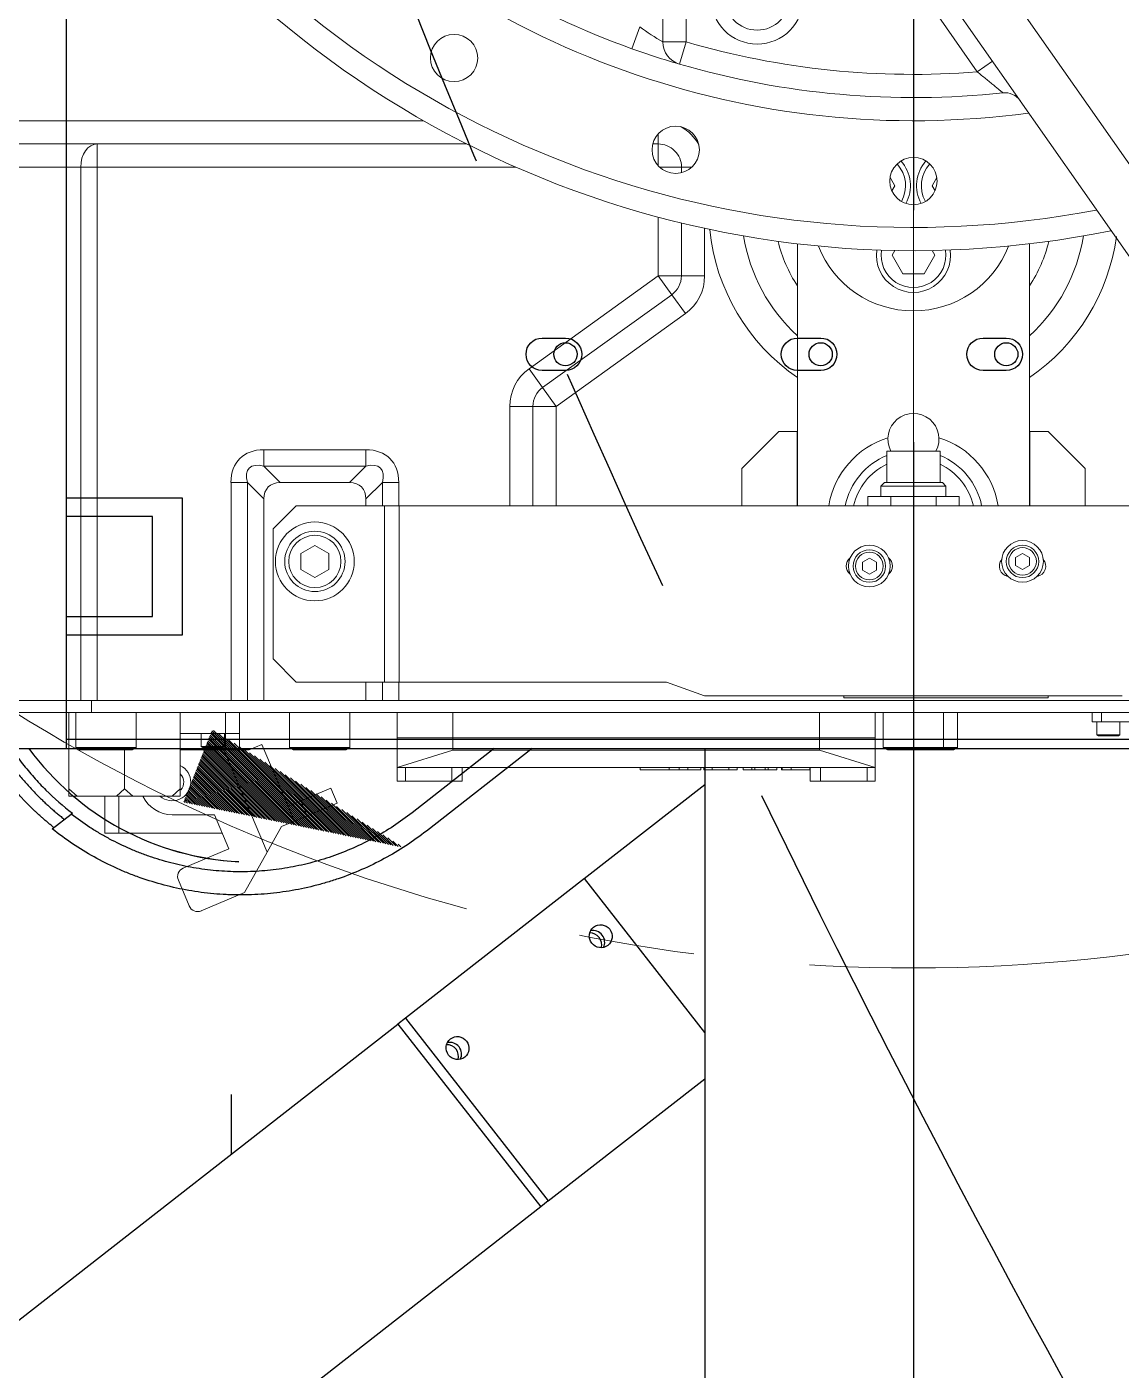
# Model space of a CAD drawing. Header units: millimetres. Extents: x 10462777 to 22643323, y 453826 to 1389191.
# Drawn here: x 11299149.7 to 11299385.5, y 596426.8 to 596716.4 of the extents above; entities that cross this region are included whole.
import ezdxf

# ---------------------------------------------------------------- set-up
doc = ezdxf.new("R2010")
doc.units = ezdxf.units.MM
doc.header["$LTSCALE"] = 200
doc.header["$MEASUREMENT"] = 0
for name, pattern in [('CENTER', [2, 1.25, -0.25, 0.25, -0.25]), ('CENTER2', [1.125, 0.75, -0.125, 0.125, -0.125]), ('PHANTOM', [2.5, 1.25, -0.25, 0.25, -0.25, 0.25, -0.25])]:
    doc.linetypes.add(name, pattern=pattern)
doc.layers.get('0').update_dxf_attribs({"linetype": 'CONTINUOUS'})
for name, color, linetype in [('1', 1, 'CENTER'), ('2', 2, 'CONTINUOUS'), ('205', 4, 'CONTINUOUS'), ('DV1_DEFAULT', 7, 'CONTINUOUS')]:
    doc.layers.add(name, color=color, linetype=linetype)
doc.layers.add('203', color=7, linetype='CONTINUOUS', true_color=0xffffff)
doc.layers.add('LAYOUT', color=8, linetype='CONTINUOUS', lineweight=25)

# ---------------------------------------------------------------- blocks, each defined once
blk = doc.blocks.new('r710ic')
at = {"layer": 'DV1_DEFAULT', "color": 7, "linetype": 'Continuous', "lineweight": 0}
for p, q in [((271728.77, 104409.8), (271728.77, 104469.8)), ((271731.37, 104412.09), (271731.37, 104469.16)), ((271846.37, 104412.09), (271846.37, 104433.16)), ((271851.37, 104429.63), (271851.37, 104408.56)), ((271856.37, 104429.63), (271856.37, 104338.19)), ((271712.31, 104414.63), (271710.77, 104412.89)), ((271710.77, 104412.89), (271710.77, 104414.63)), ((271710.77, 104414.63), (271712.31, 104414.63)), ((271712.31, 104414.63), (271728.77, 104414.63)), ((271710.77, 104412.89), (271710.77, 104404.37)), ((271721.27, 104413.13), (271720.77, 104412.26)), ((271720.77, 104400.99), (271720.77, 104412.26)), ((271721.27, 104413.13), (271721.27, 104400.13)), ((271728.77, 104413.13), (271721.27, 104413.13)), ((271731.37, 104408.56), (271731.37, 104412.09)), ((271731.37, 104412.09), (271846.37, 104412.09)), ((271846.37, 104412.09), (271846.37, 104408.56)), ((271728.77, 104409.8), (271731.37, 104409.8)), ((271728.77, 104055.46), (271728.77, 104409.8)), ((271702.77, 104406.88), (271710.77, 104406.88)), ((271702.77, 104406.88), (271702.77, 104403.88)), ((271846.37, 104408.56), (271731.37, 104408.56)), ((271731.37, 104408.56), (271731.37, 104379.7)), ((271851.37, 104408.56), (271846.37, 104408.56)), ((271846.37, 104318.33), (271846.37, 104408.56)), ((271851.37, 104408.56), (271851.37, 104328.9)), ((271702.77, 104403.88), (271710.77, 104403.88)), ((271702.77, 104403.88), (271702.77, 104381.56)), ((271710.77, 104400.89), (271710.77, 104404.37)), ((271710.77, 104404.37), (271712.31, 104402.63)), ((271712.31, 104402.63), (271710.77, 104400.89)), ((271710.77, 104400.89), (271710.77, 104392.37)), ((271720.77, 104402.63), (271712.31, 104402.63)), ((271720.77, 104400.99), (271721.27, 104400.13)), ((271721.27, 104400.13), (271728.77, 104400.13)), ((271706.77, 104392.38), (271706.77, 104383.25)), ((271710.77, 104390.63), (271710.77, 104392.37)), ((271710.77, 104392.37), (271712.31, 104390.63)), ((271687.09, 104388.72), (271692.62, 104391.05)), ((271699.4, 104380.14), (271695.24, 104389.98)), ((271712.31, 104390.63), (271710.77, 104390.63)), ((271728.77, 104390.63), (271712.31, 104390.63)), ((271720.77, 104381.22), (271720.77, 104390.63)), ((271724.27, 104380.88), (271724.27, 104390.63)), ((271689.97, 104376.76), (271686.03, 104386.1)), ((271721.47, 104386.13), (271721.27, 104385.78)), ((271721.27, 104381.47), (271721.27, 104385.78)), ((271721.47, 104386.13), (271721.47, 104381.13)), ((271724.27, 104386.13), (271721.47, 104386.13)), ((271706.77, 104383.25), (271699.4, 104380.14)), ((271698.66, 104371.89), (271720.77, 104381.22)), ((271720.77, 104375.8), (271720.77, 104381.22)), ((271720.77, 104380.88), (271724.27, 104380.88)), ((271721.27, 104381.47), (271721.47, 104381.13)), ((271721.47, 104381.13), (271724.27, 104381.13)), ((271724.27, 104377.88), (271724.27, 104380.88)), ((271724.27, 104380.88), (271728.77, 104380.88)), ((271720.77, 104377.88), (271724.27, 104377.88)), ((271724.27, 104377.88), (271728.77, 104377.88)), ((271731.37, 104376.16), (271731.37, 104379.7)), ((271731.37, 104379.7), (271778.37, 104379.7)), ((271778.37, 104376.16), (271778.37, 104379.7)), ((271689.97, 104376.76), (271698.66, 104371.89)), ((271721.93, 104373.03), (271720.77, 104375.8)), ((271778.37, 104376.16), (271731.37, 104376.16)), ((271731.37, 104372.63), (271731.37, 104376.16)), ((271774.83, 104372.63), (271778.37, 104376.16)), ((271698.66, 104371.89), (271704.19, 104368.8)), ((271708.58, 104367.39), (271721.93, 104373.03)), ((271774.83, 104372.63), (271731.37, 104372.63)), ((271731.37, 104372.63), (271731.37, 104350.63)), ((271781.9, 104372.63), (271778.37, 104369.09)), ((271781.9, 104350.63), (271781.9, 104372.63)), ((271781.9, 104372.63), (271785.44, 104372.63)), ((271785.44, 104372.63), (271785.44, 104350.63)), ((271704.19, 104368.8), (271705.35, 104366.04)), ((271740.37, 104370.63), (271735.37, 104365.63)), ((271740.37, 104370.63), (271768.37, 104370.63)), ((271773.37, 104365.63), (271768.37, 104370.63)), ((271778.37, 104354.16), (271778.37, 104369.09)), ((271705.35, 104366.04), (271708.57, 104367.4)), ((271706.51, 104363.28), (271705.35, 104366.04)), ((271708.57, 104367.4), (271709.74, 104364.64)), ((271721.27, 104367.13), (271720.77, 104366.26)), ((271720.77, 104354.99), (271720.77, 104366.26)), ((271728.77, 104367.13), (271721.27, 104367.13)), ((271721.27, 104367.13), (271721.27, 104354.13)), ((271735.37, 104346.63), (271735.37, 104365.63)), ((271773.37, 104365.63), (271773.37, 104346.63)), ((271709.74, 104364.64), (271706.51, 104363.28)), ((271709.24, 104356.82), (271706.51, 104363.28)), ((271709.74, 104364.64), (271712.47, 104358.18)), ((271759.64, 104364.63), (271757.9, 104361.63)), ((271763.1, 104364.63), (271759.64, 104364.63)), ((271764.83, 104361.63), (271763.1, 104364.63)), ((271757.9, 104361.63), (271759.64, 104358.63)), ((271763.1, 104358.63), (271764.83, 104361.63)), ((271712.47, 104358.18), (271709.24, 104356.82)), ((271759.64, 104358.63), (271763.1, 104358.63)), ((271720.77, 104354.99), (271721.27, 104354.13)), ((271721.27, 104354.13), (271728.77, 104354.13)), ((271778.37, 104354.16), (271781.9, 104350.63)), ((271731.37, 104347.09), (271731.37, 104350.63)), ((271731.37, 104350.63), (271735.37, 104350.63)), ((271773.37, 104350.63), (271774.83, 104350.63)), ((271778.37, 104347.09), (271774.83, 104350.63)), ((271781.9, 104350.63), (271785.44, 104350.63)), ((271731.37, 104347.09), (271735.37, 104347.09)), ((271731.37, 104343.56), (271731.37, 104347.09)), ((271773.37, 104346.63), (271735.37, 104346.63)), ((271735.37, 104346.63), (271735.37, 104346.63)), ((271735.37, 104346.63), (271735.37, 104343.43)), ((271735.37, 104346.63), (271773.37, 104346.63)), ((271773.37, 104347.09), (271778.37, 104347.09)), ((271773.37, 104346.63), (271773.37, 104346.63)), ((271773.37, 104343.43), (271773.37, 104346.63)), ((271778.37, 104347.09), (271778.37, 104343.56)), ((271713.97, 104343.88), (271716.97, 104343.88)), ((271715.67, 104343.88), (271713.97, 104343.88)), ((271713.97, 104342.13), (271713.97, 104343.88)), ((271716.97, 104342.13), (271713.97, 104342.13)), ((271713.97, 104342.13), (271713.97, 104332.12)), ((271716.97, 104343.88), (271716.97, 104240.88)), ((271720.67, 104331.88), (271716.97, 104343.88)), ((271716.97, 104343.88), (271723.37, 104343.88)), ((271723.37, 104343.88), (271728.77, 104343.88)), ((271723.37, 104331.88), (271723.37, 104343.88)), ((271723.37, 104343.88), (271723.37, 104331.88)), ((271735.37, 104343.56), (271731.37, 104343.56)), ((271731.37, 104343.56), (271731.37, 104121.7)), ((271773.37, 104343.43), (271735.37, 104343.43)), ((271735.37, 104285.87), (271735.37, 104343.43)), ((271778.37, 104343.56), (271773.37, 104343.56)), ((271773.37, 104143.83), (271773.37, 104343.43)), ((271713.97, 104332.12), (271716.97, 104332.12)), ((271713.97, 104332.12), (271713.97, 104329.88)), ((271720.67, 104331.88), (271720.67, 104252.88)), ((271723.37, 104331.88), (271720.67, 104331.88)), ((271728.77, 104331.88), (271723.37, 104331.88)), ((271723.37, 104252.88), (271723.37, 104331.88)), ((271723.37, 104252.88), (271723.37, 104331.88)), ((271713.97, 104329.88), (271716.97, 104329.88)), ((271773.37, 104319.63), (271794.8, 104319.63)), ((271794.8, 104314.63), (271794.8, 104319.63)), ((271794.8, 104314.63), (271773.37, 104314.63)), ((271794.8, 104309.63), (271794.8, 104314.63)), ((271798.86, 104312.55), (271802.92, 104315.46)), ((271802.92, 104315.46), (271822.93, 104287.63)), ((271794.8, 104309.63), (271798.86, 104312.55)), ((271818.87, 104284.71), (271798.86, 104312.55)), ((271794.8, 104309.63), (271773.37, 104309.63)), ((271814.81, 104281.79), (271794.8, 104309.63)), ((271871.91, 104293.31), (271876.61, 104291.63)), ((271716.47, 104291.56), (271716.97, 104291.56)), ((271716.47, 104291.56), (271716.47, 104285.28)), ((271818.87, 104284.71), (271822.93, 104287.63)), ((271822.93, 104282.63), (271822.93, 104287.63)), ((271822.93, 104287.63), (271835.59, 104287.63)), ((271846.37, 104282.63), (271846.37, 104287.33)), ((271851.37, 104287.63), (271846.66, 104287.63)), ((271851.37, 104288.82), (271851.37, 104287.63)), ((271853.57, 104287.63), (271851.37, 104287.63)), ((271716.47, 104285.28), (271716.97, 104285.28)), ((271716.47, 104285.28), (271716.47, 104283.14)), ((271732.37, 104277.63), (271735.37, 104285.87)), ((271814.81, 104281.79), (271818.87, 104284.71)), ((271873.37, 104286.63), (271885.14, 104286.63)), ((271873.37, 104281.63), (271873.37, 104286.63)), ((271716.47, 104283.14), (271716.97, 104283.14)), ((271716.47, 104283.14), (271716.47, 104281.28)), ((271822.93, 104277.63), (271822.93, 104282.63)), ((271834.32, 104282.63), (271822.93, 104282.63)), ((271846.37, 104282.63), (271845.17, 104282.63)), ((271846.37, 104280.41), (271846.37, 104282.63)), ((271873.37, 104281.63), (271868.57, 104283.03)), ((271885.14, 104281.63), (271873.37, 104281.63)), ((271716.47, 104281.28), (271716.97, 104281.28)), ((271716.47, 104281.28), (271716.47, 104278.44)), ((271716.47, 104278.44), (271716.97, 104278.44)), ((271716.47, 104277.8), (271716.97, 104277.8)), ((271716.47, 104276), (271716.47, 104277.8)), ((271716.47, 104276), (271716.97, 104276)), ((271716.47, 104272.42), (271716.47, 104276)), ((271732.37, 104277.63), (271732.37, 104187.63)), ((271833.18, 104277.63), (271822.93, 104277.63)), ((271716.47, 104272.42), (271716.97, 104272.42)), ((271716.47, 104270.63), (271716.47, 104272.42)), ((271716.47, 104270.63), (271716.97, 104270.63)), ((271716.47, 104269.35), (271716.97, 104269.35)), ((271716.47, 104267.49), (271716.47, 104269.35)), ((271716.47, 104267.49), (271716.97, 104267.49)), ((271716.47, 104266.82), (271716.47, 104267.49)), ((271716.47, 104266.82), (271716.97, 104266.82)), ((271716.47, 104264.56), (271716.47, 104266.82)), ((271773.37, 104269.63), (271781.37, 104269.63)), ((271789.37, 104261.63), (271781.37, 104269.63)), ((271716.47, 104264.56), (271716.97, 104264.56)), ((271716.47, 104263.91), (271716.47, 104264.56)), ((271716.47, 104263.91), (271716.97, 104263.91)), ((271716.47, 104263.91), (271716.97, 104263.91)), ((271716.47, 104262.05), (271716.47, 104263.91)), ((271716.47, 104262.05), (271716.97, 104262.05)), ((271716.47, 104260.95), (271716.47, 104261.09)), ((271716.97, 104261.09), (271716.47, 104261.09)), ((271789.37, 104261.63), (271789.37, 104257.63)), ((271716.47, 104260.95), (271716.97, 104260.95)), ((271716.47, 104258.99), (271716.47, 104260.95)), ((271716.47, 104254.95), (271716.47, 104258.99)), ((271716.47, 104258.99), (271716.97, 104258.99)), ((271789.37, 104257.72), (271773.37, 104257.72)), ((271773.37, 104257.62), (271789.37, 104257.62)), ((271789.37, 104257.62), (271789.37, 104257.72)), ((271829.84, 104257.63), (271789.37, 104257.63)), ((271713.97, 104254.88), (271713.97, 104252.63)), ((271716.97, 104254.88), (271713.97, 104254.88)), ((271713.97, 104252.63), (271716.97, 104252.63)), ((271713.97, 104242.63), (271713.97, 104252.63)), ((271716.47, 104254.88), (271716.47, 104254.95)), ((271716.47, 104254.95), (271716.97, 104254.95)), ((271716.97, 104240.88), (271720.67, 104252.88)), ((271720.67, 104252.88), (271723.37, 104252.88)), ((271723.37, 104252.88), (271728.77, 104252.88)), ((271723.37, 104240.88), (271723.37, 104252.88)), ((271723.37, 104252.88), (271723.37, 104240.88)), ((271732.37, 104247.63), (271731.97, 104247.63)), ((271731.97, 104203.63), (271731.97, 104247.63)), ((271814.43, 104177.24), (271916.04, 104248.39)), ((271713.97, 104242.63), (271716.97, 104242.63)), ((271713.97, 104240.88), (271713.97, 104242.63)), ((271716.97, 104240.88), (271713.97, 104240.88)), ((271715.67, 104240.88), (271713.97, 104240.88)), ((271723.37, 104240.88), (271716.97, 104240.88)), ((271728.77, 104240.88), (271723.37, 104240.88)), ((271759.5, 104243.63), (271758.64, 104242.13)), ((271758.64, 104242.13), (271759.5, 104240.63)), ((271761.23, 104243.63), (271759.5, 104243.63)), ((271762.1, 104242.13), (271761.23, 104243.63)), ((271761.23, 104240.63), (271762.1, 104242.13)), ((271773.37, 104242.44), (271775.37, 104242.44)), ((271775.37, 104237.54), (271775.37, 104242.44)), ((271721.27, 104239.13), (271720.77, 104238.26)), ((271720.77, 104226.99), (271720.77, 104238.26)), ((271721.27, 104239.13), (271721.27, 104226.13)), ((271728.77, 104239.13), (271721.27, 104239.13)), ((271759.5, 104240.63), (271761.23, 104240.63)), ((271777.62, 104239.63), (271775.37, 104239.63)), ((271778.37, 104238.88), (271777.62, 104239.63)), ((271777.62, 104225.63), (271777.62, 104239.63)), ((271778.37, 104226.38), (271778.37, 104238.88)), ((271785.17, 104238.38), (271778.37, 104238.38)), ((271785.17, 104226.88), (271785.17, 104238.38)), ((271773.37, 104237.54), (271775.37, 104237.54)), ((271775.37, 104227.72), (271775.37, 104237.54)), ((271918.41, 104236.11), (271816.8, 104164.96)), ((271827.37, 104237.25), (271823.37, 104234.94)), ((271828.41, 104236.65), (271827.37, 104237.25)), ((271841.3, 104237.29), (271842.37, 104236.67)), ((271842.37, 104236.67), (271844.11, 104237.67)), ((271823.37, 104234.94), (271823.37, 104230.32)), ((271823.37, 104230.32), (271827.37, 104228.01)), ((271720.77, 104226.99), (271721.27, 104226.13)), ((271720.77, 104223.99), (271720.77, 104226.99)), ((271773.37, 104227.72), (271775.37, 104227.72)), ((271775.37, 104222.81), (271775.37, 104227.72)), ((271777.62, 104225.63), (271778.37, 104226.38)), ((271778.37, 104226.88), (271785.17, 104226.88)), ((271827.37, 104228.01), (271828.41, 104228.61)), ((271842.37, 104228.59), (271841.3, 104227.97)), ((271844.11, 104227.58), (271842.37, 104228.59)), ((271866.91, 104218.88), (271881.12, 104228.83)), ((271720.77, 104223.99), (271721.27, 104223.13)), ((271721.27, 104226.13), (271728.77, 104226.13)), ((271721.27, 104226.13), (271721.27, 104223.13)), ((271775.37, 104225.63), (271777.62, 104225.63)), ((271721.27, 104223.13), (271728.77, 104223.13)), ((271773.37, 104222.81), (271775.37, 104222.81)), ((271869.2, 104215.6), (271866.91, 104218.88)), ((271760.5, 104210.63), (271759.64, 104209.13)), ((271759.64, 104209.13), (271760.5, 104207.63)), ((271762.23, 104210.63), (271760.5, 104210.63)), ((271763.1, 104209.13), (271762.23, 104210.63)), ((271762.23, 104207.63), (271763.1, 104209.13)), ((271760.5, 104207.63), (271762.23, 104207.63)), ((271789.37, 104207.64), (271773.37, 104207.64)), ((271773.37, 104207.54), (271789.37, 104207.54)), ((271789.37, 104207.54), (271789.37, 104207.64)), ((271789.37, 104207.63), (271829.84, 104207.63)), ((271789.37, 104207.63), (271789.37, 104203.63)), ((271732.37, 104203.63), (271731.97, 104203.63)), ((271781.37, 104195.63), (271789.37, 104203.63)), ((271781.37, 104195.63), (271773.37, 104195.63)), ((271723.97, 104193.13), (271723.77, 104192.78)), ((271723.77, 104188.47), (271723.77, 104192.78)), ((271723.97, 104193.13), (271723.97, 104188.13)), ((271726.77, 104193.13), (271723.97, 104193.13)), ((271723.97, 104193.13), (271723.97, 104188.13)), ((271726.77, 104192.13), (271726.77, 104194.13)), ((271726.77, 104194.13), (271728.77, 104194.13)), ((271726.77, 104192.13), (271726.77, 104160.13)), ((271728.77, 104192.13), (271726.77, 104192.13)), ((271723.77, 104188.47), (271723.97, 104188.13)), ((271723.97, 104188.13), (271726.77, 104188.13))]:
    blk.add_line(p, q, dxfattribs=at)
at = {"layer": 'DV1_DEFAULT', "color": 1, "linetype": 'CENTER2', "lineweight": 0}
for p, q in [((274132.55, 104232.63), (269847.55, 104232.63)), ((269950.18, 104232.63), (274235.19, 104232.63))]:
    blk.add_line(p, q, dxfattribs=at)
at = {"layer": 'DV1_DEFAULT', "color": 3, "linetype": 'CENTER2', "lineweight": 0}
blk.add_circle((272041.37, 104232.63), 367.64, dxfattribs=at)
at = {"layer": 'DV1_DEFAULT', "color": 7, "linetype": 'Continuous', "lineweight": 0}
for centre, radius in [((271761.37, 104361.63), 8.5), ((271761.37, 104361.63), 6.5), ((271761.37, 104361.63), 5.63), ((271869.9, 104331.63), 5.1), ((271850.11, 104283.87), 5.1), ((271882.91, 104266.31), 10), ((271882.91, 104266.31), 7), ((271760.37, 104242.13), 4.5), ((271760.37, 104242.13), 3.5), ((271760.37, 104242.13), 2.98), ((271843.37, 104232.63), 5.1), ((271761.37, 104209.13), 4.5), ((271761.37, 104209.13), 3.5), ((271761.37, 104209.13), 2.98)]:
    blk.add_circle(centre, radius, dxfattribs=at)
for centre, radius, start, end in [((272041.37, 104232.63), 213, 126.267, 191.5222), ((271713.77, 104392.38), 7, 115.3769, 180), ((272041.37, 104232.63), 208, 127.2842, 190.912), ((271713.77, 104392.38), 4, 138.5904, 334.0555), ((271687.87, 104386.87), 2, 112.8854, 202.8854), ((271693.4, 104389.21), 2, 22.8854, 112.8854), ((271713.77, 104392.38), 2.5, 228.2977, 315.573), ((272041.37, 104232.63), 185, 132.9282, 187.6933), ((272041.37, 104232.63), 180, 138.4668, 160.2971), ((271794.8, 104309.63), 10, 35.7067, 90), ((271794.8, 104309.63), 5, 35.7067, 90), ((272041.37, 104232.63), 180, 160.2971, 163.7398), ((271928.39, 104254.46), 63.74, 144.331, 149.6915), ((271846.37, 104287.63), 5, 270, 0), ((271822.93, 104287.63), 5, 215.7067, 270), ((271873.37, 104281.63), 5, 90, 163.7398), ((271822.93, 104287.63), 10, 215.7067, 270), ((271846.37, 104287.63), 10, 299.2513, 330.6396), ((272041.37, 104232.63), 180, 163.7398, 186.1434), ((272041.37, 104232.63), 175, 163.7398, 184.5066), ((271837.37, 104232.63), 44.14, 95.7503, 145.5037), ((271837.37, 104232.63), 37.07, 99.0486, 137.594), ((271837.37, 104232.63), 30, 103.479, 123.5573), ((271837.37, 104232.63), 22, 111.358, 248.642), ((271770.37, 104232.63), 18.5, 17.2738, 80.6676), ((271760.37, 104244.88), 2.25, 38.0364, 141.9636), ((271770.37, 104232.63), 15, 22.5403, 78.463), ((271770.37, 104232.63), 13.27, 25.6819, 76.9319), ((271760.37, 104239.38), 2.25, 218.0364, 321.9636), ((271787.77, 104232.63), 5.5, 241.786, 118.214), ((271827.37, 104232.63), 8, 81.7554, 278.2446), ((271827.37, 104232.63), 6.96, 80.8169, 279.1831), ((271842.37, 104241.29), 8, 241.3944, 311.7791), ((271842.37, 104241.29), 6.96, 240.7928, 312.3808), ((271842.37, 104223.97), 8, 48.2209, 118.6056), ((271842.37, 104223.97), 6.96, 47.6192, 119.2072), ((271770.37, 104232.63), 18.5, 279.3324, 342.7262), ((271770.37, 104232.63), 15, 281.537, 337.4597), ((271770.37, 104232.63), 13.27, 283.0681, 334.3181), ((271760.37, 104211.88), 2.25, 50.1899, 169.7764), ((271858.42, 104212.94), 4, 305, 6.1434), ((271837.37, 104232.63), 44.14, 214.4963, 262.2847), ((271837.37, 104232.63), 37.07, 222.406, 260.9514), ((271837.37, 104232.63), 30, 236.4427, 256.521), ((271760.37, 104206.38), 2.25, 190.2236, 309.8101)]:
    blk.add_arc(centre, radius, start, end, dxfattribs=at)
for centre, major_axis, ratio, start_param, end_param in [((271846.37, 104408.56), (-5, 0), 0.707107, 3.141593, 4.712389), ((271771.3, 104365.56), (-12.25, -12.25), 0.57735, 2.617994, 3.665191), ((271771.3, 104365.56), (-10.21, -10.21), 0.34641, 2.617994, 3.665191), ((271771.3, 104365.56), (-6.12, -6.12), 0.57735, 2.617994, 3.665191), ((271771.3, 104357.7), (-6.12, 6.12), 0.57735, 2.617994, 3.665191), ((271771.3, 104357.7), (-10.21, 10.21), 0.34641, 2.617994, 3.665191), ((271771.3, 104357.7), (-12.25, 12.25), 0.57735, 2.617994, 3.665191)]:
    blk.add_ellipse(centre, major_axis=major_axis, ratio=ratio, start_param=start_param, end_param=end_param, dxfattribs=at)
blk.add_open_spline([(271862.4, 104213.37), (271862.4, 104213.37), (271862.45, 104213.42), (271862.57, 104213.57), (271862.62, 104213.63), (271862.74, 104213.77), (271862.8, 104213.85), (271862.95, 104214.03), (271863.03, 104214.13), (271863.21, 104214.34), (271863.3, 104214.45), (271863.58, 104214.79), (271863.79, 104215.05), (271864.23, 104215.58), (271864.46, 104215.86), (271864.93, 104216.43), (271865.17, 104216.73), (271865.91, 104217.64), (271866.41, 104218.25), (271866.91, 104218.88)], degree=3, knots=[0, 0, 0, 0, 0.125, 0.125, 0.1875, 0.1875, 0.25, 0.25, 0.3125, 0.3125, 0.375, 0.375, 0.5, 0.5, 0.625, 0.625, 0.75, 0.75, 1, 1, 1, 1], dxfattribs=at)
at = {"layer": 'LAYOUT', "color": 3}
blk.add_circle((272041.37, 104232.63), 2050.12, dxfattribs=at)
blk = doc.blocks.new('A$C7DA30AB0')
at = {"layer": 'LAYOUT', "color": 6, "linetype": 'PHANTOM'}
blk.add_circle((3030.45, 3025.99, 0), 2693.02, dxfattribs=at)

msp = doc.modelspace()

# ---------------------------------------------------------------- hatches: boundary and pattern name
at = {"layer": '1', "linetype": 'Continuous'}
h = msp.add_hatch(dxfattribs=at)
h.set_pattern_fill('ANSI31', color=27, scale=0.300004, angle=315, style=0, pattern_type=0)
h.set_pattern_definition([(315, (11296118.15898, 603361.51223), (0.212135048, 0.212135048), [])])
h.paths.add_polyline_path([(11299230.83205, 596539.45547), (11299183.46344, 596549.19906), (11299189.65256, 596564.8125)], flags=0)

# ---------------------------------------------------------------- linework, layer by layer
at = {"layer": '1', "color": 23, "linetype": 'CENTER'}
msp.add_line((11299340.78353, 601826.84018, 0), (11299340.78353, 593861.87204, 0), dxfattribs=at)
at = {"layer": '2', "color": 60, "linetype": 'Continuous'}
msp.add_line((11299193.78145, 596473.3407, 0), (11299193.78145, 596486.20885, 0), dxfattribs=at)
at = {"layer": '203', "color": 252, "linetype": 'Continuous'}
for p, q in [((11299250.45159, 596560.76538, 0), (11299232.73536, 596546.92394, 0)), ((11299258.5727, 596560.7651, 0), (11299235.81371, 596542.98383, 0)), ((11299269.84136, 596532.76709, 0), (11299295.78099, 596553.03335, 0)), ((11299155.18898, 596543.4447, 0), (11299159.25026, 596546.61772, 0)), ((11299159.52545, 596546.83272, 0), (11299159.25026, 596546.61772, 0)), ((11299269.85116, 596532.77475, 0), (11299231.2819, 596502.64114, 0)), ((11299295.78242, 596499.58425, 0), (11299269.85116, 596532.77475, 0)), ((11298613.10995, 596019.67228, 0), (11299229.66213, 596501.37564, 0)), ((11299231.2819, 596502.64114, 0), (11299229.6712, 596501.38273, 0)), ((11299229.6712, 596501.38273, 0), (11299260.45471, 596461.98163, 0)), ((11299231.2819, 596502.64114, 0), (11299262.06541, 596463.24004, 0)), ((11299262.06541, 596463.24004, 0), (11299295.78278, 596489.58294, 0)), ((11299262.06541, 596463.24004, 0), (11299260.45471, 596461.98163, 0)), ((11299260.44565, 596461.97454, 0), (11298643.89346, 595980.27119, 0))]:
    msp.add_line(p, q, dxfattribs=at)
msp.add_arc((11299198.49194, 596596.31223, 0), 60.00085, 216.3321816, 267.052812, dxfattribs=at)
for centre, major_axis, ratio, start_param, end_param in [((11299198.43038, 596596.26413, 0), (36.94021, -47.28132), 0.998782025, 4.683231098, 5.568620263), ((11299271.1273, 596518.54334, 0), (1.53918, -1.97005), 0.978887907, 1.570793787, 2.517200552), ((11299271.77157, 596519.04671, 0), (1.53918, -1.97005), 0.978887907, 1.570793787, 2.710894997), ((11299271.77157, 596519.04671, 0), (-1.53918, 1.97005), 0.978887907, 3.572386599, 5.852302116), ((11299271.77157, 596519.04671, 0), (1.53918, -1.97005), 0.978887907, 0.430790187, 1.570793787), ((11299271.1273, 596518.54334, 0), (1.53918, -1.97005), 0.978887907, 0.624393035, 1.570799787), ((11299240.91617, 596494.93982, 0), (1.53918, -1.97005), 0.978887907, 1.570793787, 2.710894997), ((11299240.91617, 596494.93982, 0), (-1.53918, 1.97005), 0.978887907, 3.572386599, 5.852302116), ((11299240.27189, 596494.43646, 0), (1.53918, -1.97005), 0.978887907, 1.570793787, 2.517200552), ((11299240.27189, 596494.43646, 0), (1.53918, -1.97005), 0.978887907, 0.624393035, 1.570799787), ((11299240.91617, 596494.93982, 0), (1.53918, -1.97005), 0.978887907, 0.430790187, 1.570793787)]:
    msp.add_ellipse(centre, major_axis=major_axis, ratio=ratio, start_param=start_param, end_param=end_param, dxfattribs=at)
for centre in [(11299273.38227, 596520.30512, 0), (11299242.52687, 596496.19824, 0)]:
    msp.add_ellipse(centre, major_axis=(-1.53918, 1.97005), ratio=0.978887907, dxfattribs=at)
for points, degree, knots in [([(11299155.54659, 596543.7241, 0), (11299155.44171, 596543.80831, 0), (11299155.23194, 596543.97673, 0), (11299154.91928, 596544.23184, 0), (11299154.60809, 596544.48874, 0), (11299154.29853, 596544.74761, 0), (11299153.99057, 596545.00839, 0), (11299153.68424, 596545.27107, 0), (11299153.37954, 596545.53566, 0), (11299153.07649, 596545.80214, 0), (11299152.7751, 596546.07049, 0), (11299152.47537, 596546.34072, 0), (11299152.17733, 596546.6128, 0), (11299151.88098, 596546.88673, 0), (11299151.58633, 596547.16249, 0), (11299151.2934, 596547.44008, 0), (11299151.0022, 596547.71949, 0), (11299150.71273, 596548.0007, 0), (11299150.42501, 596548.28371, 0), (11299150.13905, 596548.56849, 0), (11299149.85487, 596548.85506, 0), (11299149.57246, 596549.14338, 0), (11299149.29185, 596549.43345, 0), (11299149.01305, 596549.72526, 0), (11299148.73606, 596550.0188, 0), (11299148.46089, 596550.31406, 0), (11299148.18756, 596550.61102, 0), (11299147.91608, 596550.90967, 0), (11299147.64646, 596551.21001, 0), (11299147.3787, 596551.51202, 0), (11299147.11282, 596551.81569, 0), (11299146.84883, 596552.121, 0), (11299146.58674, 596552.42795, 0), (11299146.32656, 596552.73653, 0), (11299146.06829, 596553.04671, 0), (11299145.81196, 596553.3585, 0), (11299145.55756, 596553.67188, 0), (11299145.30511, 596553.98683, 0), (11299145.05463, 596554.30334, 0), (11299144.80611, 596554.62141, 0), (11299144.55956, 596554.94102, 0), (11299144.31501, 596555.26216, 0), (11299144.07245, 596555.58481, 0), (11299143.8319, 596555.90896, 0), (11299143.59336, 596556.2346, 0), (11299143.35685, 596556.56172, 0), (11299143.12238, 596556.89031, 0), (11299142.88994, 596557.22035, 0), (11299142.65956, 596557.55182, 0), (11299142.43124, 596557.88473, 0), (11299142.20499, 596558.21905, 0), (11299141.98082, 596558.55477, 0), (11299141.75873, 596558.89188, 0), (11299141.53874, 596559.23036, 0), (11299141.32086, 596559.57021, 0), (11299141.10509, 596559.91141, 0), (11299140.90437, 596560.23322, 0), (11299140.77603, 596560.44157, 0), (11299140.71851, 596560.5355, 0)], 3, [0, 0, 0, 0, 0.017911242, 0.035822625, 0.053734152, 0.071645821, 0.089557633, 0.107469589, 0.125381687, 0.143293929, 0.161206314, 0.179118844, 0.197031517, 0.214944334, 0.232857295, 0.2507704, 0.26868365, 0.286597045, 0.304510584, 0.322424268, 0.340338097, 0.358252071, 0.37616619, 0.394080455, 0.411994865, 0.429909421, 0.447824122, 0.465738969, 0.483653963, 0.501569102, 0.519484387, 0.537399819, 0.555315397, 0.573231122, 0.591146993, 0.609063011, 0.626979176, 0.644895488, 0.662811947, 0.680728553, 0.698645307, 0.716562207, 0.734479256, 0.752396452, 0.770313795, 0.788231287, 0.806148926, 0.824066714, 0.84198465, 0.859902734, 0.877820966, 0.895739347, 0.913657877, 0.931576555, 0.949495382, 0.967414358, 0.985333484, 1, 1, 1, 1]), ([(11299144.02418, 596560.53317, 0), (11299145.48669, 596558.28862, 0), (11299151.83494, 596550.17519, 0), (11299157.81408, 596545.49577, 0)], 2, [0, 0, 0, 0.261413242, 1, 1, 1]), ([(11299146.43029, 596560.71612, 0), (11299146.47105, 596560.65608, 0), (11299146.51192, 596560.59613, 0), (11299147.26686, 596559.49287, 0), (11299148.75799, 596557.45514, 0), (11299150.37477, 596555.51501, 0), (11299151.63479, 596554.09675, 0), (11299152.06306, 596553.62978, 0), (11299152.93274, 596552.71114, 0), (11299153.37434, 596552.25921, 0), (11299155.616, 596550.03638, 0), (11299157.51662, 596548.3754, 0), (11299159.52545, 596546.83272, 0)], 3, [0, 0, 0, 0, 0.011344683, 0.011344683, 0.209075746, 0.40680681, 0.40680681, 0.505672342, 0.505672342, 0.604537873, 0.604537873, 1, 1, 1, 1]), ([(11299232.73536, 596546.92394, 0), (11299231.43396, 596545.90717, 0), (11299228.75628, 596543.9879, 0), (11299225.93039, 596542.2948, 0), (11299223.02966, 596540.71591, 0), (11299221.5511, 596539.98864, 0), (11299218.54032, 596538.65827, 0), (11299217.00775, 596538.05498, 0), (11299214.66773, 596537.24378, 0), (11299213.88278, 596536.98972, 0), (11299212.30528, 596536.51474, 0), (11299211.51237, 596536.2937, 0), (11299209.1212, 596535.67982, 0), (11299207.51052, 596535.3361, 0), (11299205.06942, 596534.91975, 0), (11299204.25321, 596534.79783, 0), (11299202.61905, 596534.58802, 0), (11299201.8006, 596534.50003, 0), (11299199.3411, 596534.28667, 0), (11299197.69595, 596534.21181, 0), (11299195.21991, 596534.20149, 0), (11299194.39455, 596534.2151, 0), (11299192.74799, 596534.27617, 0), (11299191.92615, 596534.32362, 0), (11299189.46495, 596534.51657, 0), (11299187.82989, 596534.71256, 0), (11299185.38597, 596535.10845, 0), (11299184.57383, 596535.25729, 0), (11299182.95947, 596535.58763, 0), (11299182.15651, 596535.76925, 0), (11299179.76026, 596536.36329, 0), (11299178.17957, 596536.8248, 0), (11299176.22489, 596537.48421, 0), (11299175.8349, 596537.62027, 0), (11299175.05878, 596537.90006, 0), (11299174.67245, 596538.04385, 0), (11299173.51863, 596538.48688, 0), (11299172.75631, 596538.79775, 0), (11299170.48992, 596539.7768, 0), (11299169.00641, 596540.4913, 0), (11299167.18656, 596541.46229, 0), (11299166.82416, 596541.66047, 0), (11299166.10437, 596542.06382, 0), (11299165.74682, 596542.26905, 0), (11299164.68121, 596542.89537, 0), (11299163.98017, 596543.3271, 0), (11299161.90503, 596544.66465, 0), (11299160.55888, 596545.61277, 0), (11299159.25026, 596546.61772, 0)], 3, [0, 0, 0, 0, 0.0625, 0.125, 0.125, 0.1875, 0.1875, 0.25, 0.25, 0.28125, 0.28125, 0.3125, 0.3125, 0.375, 0.375, 0.40625, 0.40625, 0.4375, 0.4375, 0.5, 0.5, 0.53125, 0.53125, 0.5625, 0.5625, 0.625, 0.625, 0.65625, 0.65625, 0.6875, 0.6875, 0.75, 0.75, 0.765625, 0.765625, 0.78125, 0.78125, 0.8125, 0.8125, 0.875, 0.875, 0.890625, 0.890625, 0.90625, 0.90625, 0.9375, 0.9375, 1, 1, 1, 1]), ([(11299235.81371, 596542.98383, 0), (11299234.37215, 596541.85756, 0), (11299232.89347, 596540.8001, 0), (11299229.86426, 596538.81847, 0), (11299226.76316, 596536.97015, 0), (11299223.51983, 596535.38557, 0), (11299220.20467, 596533.93421, 0), (11299218.51119, 596533.27513, 0), (11299216.34801, 596532.53717, 0), (11299215.91383, 596532.39415, 0), (11299215.04465, 596532.11795, 0), (11299214.6093, 596531.98463, 0), (11299213.30099, 596531.59895, 0), (11299212.42577, 596531.36082, 0), (11299209.79121, 596530.70265, 0), (11299206.25474, 596529.97478, 0), (11299202.67136, 596529.5429, 0), (11299199.06431, 596529.26039, 0), (11299197.24895, 596529.19381, 0), (11299194.96449, 596529.20684, 0), (11299194.50704, 596529.21428, 0), (11299193.59495, 596529.23872, 0), (11299193.13977, 596529.25572, 0), (11299191.77684, 596529.32094, 0), (11299190.87166, 596529.38336, 0), (11299188.16635, 596529.62665, 0), (11299184.58646, 596530.10027, 0), (11299181.06028, 596530.86874, 0), (11299177.5612, 596531.7859, 0), (11299175.8252, 596532.31883, 0), (11299173.67265, 596533.08073, 0), (11299173.2428, 596533.238, 0), (11299172.38889, 596533.56066, 0), (11299171.96435, 596533.72622, 0), (11299170.69787, 596534.23546, 0), (11299169.86309, 596534.59171, 0), (11299167.38696, 596535.71, 0), (11299165.77376, 596536.52149, 0), (11299162.62151, 596538.27471, 0), (11299161.08247, 596539.21643, 0), (11299158.07912, 596541.23115, 0), (11299156.61482, 596542.30414, 0), (11299155.18898, 596543.4447, 0)], 3, [0, 0, 0, 0, 0.0625, 0.0625, 0.125, 0.1875, 0.1875, 0.25, 0.25, 0.265625, 0.265625, 0.28125, 0.28125, 0.3125, 0.3125, 0.375, 0.4375, 0.4375, 0.5, 0.5, 0.515625, 0.515625, 0.53125, 0.53125, 0.5625, 0.5625, 0.625, 0.6875, 0.6875, 0.75, 0.75, 0.765625, 0.765625, 0.78125, 0.78125, 0.8125, 0.8125, 0.875, 0.875, 0.9375, 0.9375, 1, 1, 1, 1])]:
    msp.add_open_spline(points, degree=degree, knots=knots, dxfattribs=at)
at = {"layer": '205', "color": 252, "linetype": 'Continuous'}
for p, q in [((11299158.28094, 596560.76538, 0), (11299158.28094, 596790.76865, 0)), ((11299260.7824, 596649.26664, 0), (11299265.78247, 596649.26664, 0)), ((11299315.78318, 596649.26664, 0), (11299320.78325, 596649.26664, 0)), ((11299355.78375, 596649.26664, 0), (11299360.78382, 596649.26664, 0)), ((11299265.78247, 596642.26654, 0), (11299260.7824, 596642.26654, 0)), ((11299320.78325, 596642.26654, 0), (11299315.78318, 596642.26654, 0)), ((11299360.78382, 596642.26654, 0), (11299355.78375, 596642.26654, 0)), ((11299183.2813, 596614.76615, 0), (11299158.28114, 596614.76615, 0)), ((11299183.2813, 596585.26573, 0), (11299183.2813, 596614.76615, 0)), ((11299176.7812, 596610.76609, 0), (11299158.28135, 596610.76609, 0)), ((11299176.7812, 596589.26578, 0), (11299176.7812, 596610.76609, 0)), ((11299158.28135, 596589.26578, 0), (11299176.7812, 596589.26578, 0)), ((11299158.28114, 596585.26573, 0), (11299183.2813, 596585.26573, 0)), ((11299158.28094, 596562.76541, 0), (11299518.28605, 596562.76541, 0)), ((11299295.78289, 596560.77761, 0), (11299295.78289, 596218.76052, 0)), ((11299138.28066, 596560.76538, 0), (11299158.28094, 596560.76538, 0)), ((11299158.28094, 596560.76538, 0), (11299518.28605, 596560.76538, 0))]:
    msp.add_line(p, q, dxfattribs=at)
for centre in [(11299265.78247, 596645.76659, 0), (11299320.78325, 596645.76659, 0), (11299360.78382, 596645.76659, 0)]:
    msp.add_circle(centre, 2.50004, dxfattribs=at)
at = {"layer": '205', "color": 252, "linetype": 'Continuous', "extrusion": (0, 0, -1)}
for centre, start, end in [((-11299260.7824, 596645.76659, 0), 270, 90), ((-11299265.78247, 596645.76659, 0), 90, 270), ((-11299315.78318, 596645.76659, 0), 270, 90), ((-11299320.78325, 596645.76659, 0), 90, 270), ((-11299355.78375, 596645.76659, 0), 270, 90), ((-11299360.78382, 596645.76659, 0), 90, 270)]:
    msp.add_arc(centre, 3.50005, start, end, dxfattribs=at)

# ---------------------------------------------------------------- block references
at = {"ltscale": 10, "rotation": 180}
msp.add_blockref('A$C7DA30AB0', (11304764.24811, 600747.76955, 0), dxfattribs=at)
at = {"layer": 'LAYOUT', "color": 2, "rotation": 89.99999999999999}
msp.add_blockref('r710ic', (11403573.40786, 324839.74027, 0), dxfattribs=at)

doc.saveas('drawing.dxf')
